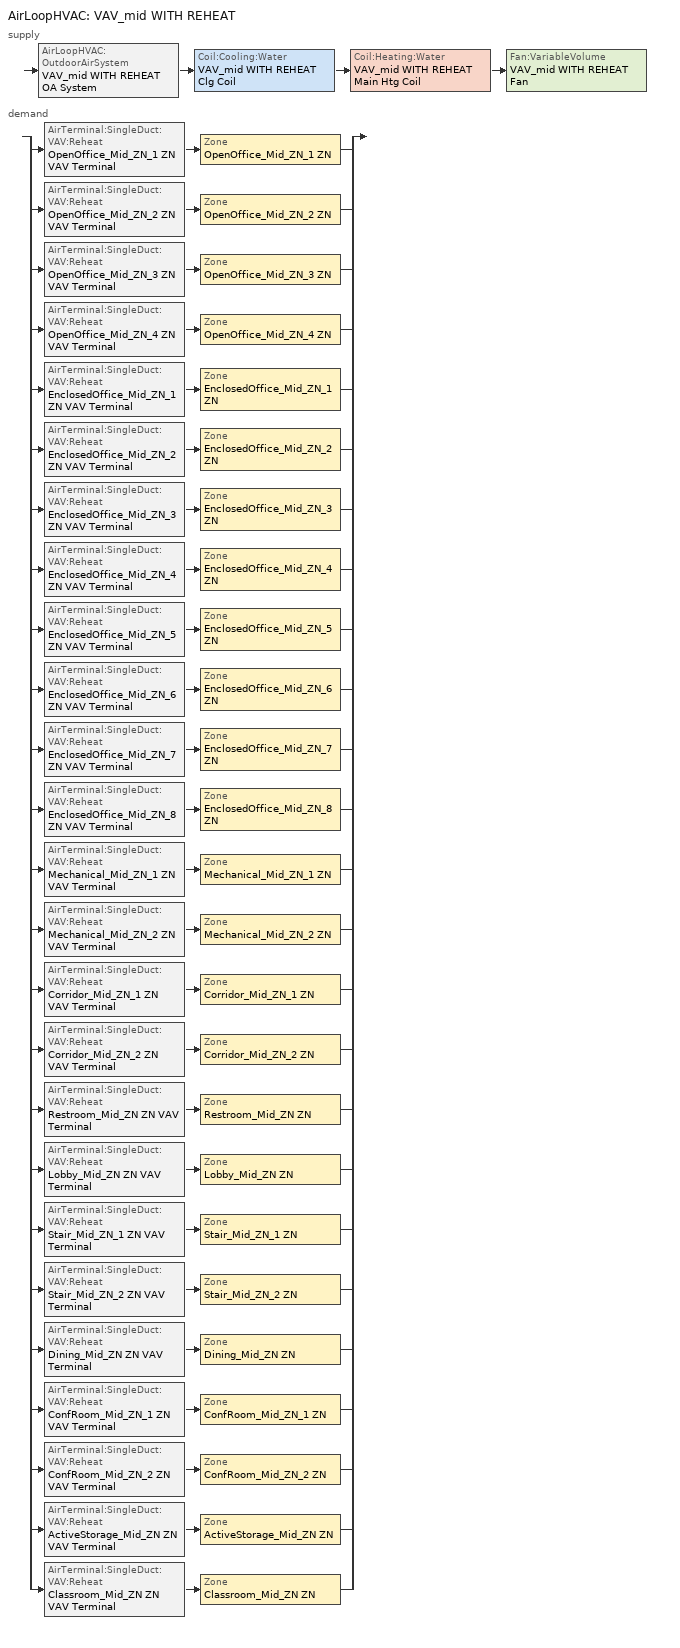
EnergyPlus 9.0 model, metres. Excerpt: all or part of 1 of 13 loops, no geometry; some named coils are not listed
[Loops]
AirLoopHVAC 'VAV_mid WITH REHEAT'
 supply: AirLoopHVAC:OutdoorAirSystem 'VAV_mid WITH REHEAT OA System' > Coil:Cooling:Water 'VAV_mid WITH REHEAT Clg Coil' > Coil:Heating:Water 'VAV_mid WITH REHEAT Main Htg Coil' > Fan:VariableVolume 'VAV_mid WITH REHEAT Fan'
 demand: split
  | AirTerminal:SingleDuct:VAV:Reheat 'OpenOffice_Mid_ZN_1 ZN VAV Terminal' > Zone 'OpenOffice_Mid_ZN_1 ZN'
  | AirTerminal:SingleDuct:VAV:Reheat 'OpenOffice_Mid_ZN_2 ZN VAV Terminal' > Zone 'OpenOffice_Mid_ZN_2 ZN'
  | AirTerminal:SingleDuct:VAV:Reheat 'OpenOffice_Mid_ZN_3 ZN VAV Terminal' > Zone 'OpenOffice_Mid_ZN_3 ZN'
  | AirTerminal:SingleDuct:VAV:Reheat 'OpenOffice_Mid_ZN_4 ZN VAV Terminal' > Zone 'OpenOffice_Mid_ZN_4 ZN'
  | AirTerminal:SingleDuct:VAV:Reheat 'EnclosedOffice_Mid_ZN_1 ZN VAV Terminal' > Zone 'EnclosedOffice_Mid_ZN_1 ZN'
  | AirTerminal:SingleDuct:VAV:Reheat 'EnclosedOffice_Mid_ZN_2 ZN VAV Terminal' > Zone 'EnclosedOffice_Mid_ZN_2 ZN'
  | AirTerminal:SingleDuct:VAV:Reheat 'EnclosedOffice_Mid_ZN_3 ZN VAV Terminal' > Zone 'EnclosedOffice_Mid_ZN_3 ZN'
  | AirTerminal:SingleDuct:VAV:Reheat 'EnclosedOffice_Mid_ZN_4 ZN VAV Terminal' > Zone 'EnclosedOffice_Mid_ZN_4 ZN'
  | AirTerminal:SingleDuct:VAV:Reheat 'EnclosedOffice_Mid_ZN_5 ZN VAV Terminal' > Zone 'EnclosedOffice_Mid_ZN_5 ZN'
  | AirTerminal:SingleDuct:VAV:Reheat 'EnclosedOffice_Mid_ZN_6 ZN VAV Terminal' > Zone 'EnclosedOffice_Mid_ZN_6 ZN'
  | AirTerminal:SingleDuct:VAV:Reheat 'EnclosedOffice_Mid_ZN_7 ZN VAV Terminal' > Zone 'EnclosedOffice_Mid_ZN_7 ZN'
  | AirTerminal:SingleDuct:VAV:Reheat 'EnclosedOffice_Mid_ZN_8 ZN VAV Terminal' > Zone 'EnclosedOffice_Mid_ZN_8 ZN'
  | AirTerminal:SingleDuct:VAV:Reheat 'Mechanical_Mid_ZN_1 ZN VAV Terminal' > Zone 'Mechanical_Mid_ZN_1 ZN'
  | AirTerminal:SingleDuct:VAV:Reheat 'Mechanical_Mid_ZN_2 ZN VAV Terminal' > Zone 'Mechanical_Mid_ZN_2 ZN'
  | AirTerminal:SingleDuct:VAV:Reheat 'Corridor_Mid_ZN_1 ZN VAV Terminal' > Zone 'Corridor_Mid_ZN_1 ZN'
  | AirTerminal:SingleDuct:VAV:Reheat 'Corridor_Mid_ZN_2 ZN VAV Terminal' > Zone 'Corridor_Mid_ZN_2 ZN'
  | AirTerminal:SingleDuct:VAV:Reheat 'Restroom_Mid_ZN ZN VAV Terminal' > Zone 'Restroom_Mid_ZN ZN'
  | AirTerminal:SingleDuct:VAV:Reheat 'Lobby_Mid_ZN ZN VAV Terminal' > Zone 'Lobby_Mid_ZN ZN'
  | AirTerminal:SingleDuct:VAV:Reheat 'Stair_Mid_ZN_1 ZN VAV Terminal' > Zone 'Stair_Mid_ZN_1 ZN'
  | AirTerminal:SingleDuct:VAV:Reheat 'Stair_Mid_ZN_2 ZN VAV Terminal' > Zone 'Stair_Mid_ZN_2 ZN'
  | AirTerminal:SingleDuct:VAV:Reheat 'Dining_Mid_ZN ZN VAV Terminal' > Zone 'Dining_Mid_ZN ZN'
  | AirTerminal:SingleDuct:VAV:Reheat 'ConfRoom_Mid_ZN_1 ZN VAV Terminal' > Zone 'ConfRoom_Mid_ZN_1 ZN'
  | AirTerminal:SingleDuct:VAV:Reheat 'ConfRoom_Mid_ZN_2 ZN VAV Terminal' > Zone 'ConfRoom_Mid_ZN_2 ZN'
  | AirTerminal:SingleDuct:VAV:Reheat 'ActiveStorage_Mid_ZN ZN VAV Terminal' > Zone 'ActiveStorage_Mid_ZN ZN'
  | AirTerminal:SingleDuct:VAV:Reheat 'Classroom_Mid_ZN ZN VAV Terminal' > Zone 'Classroom_Mid_ZN ZN'
[ZoneControl:Thermostat] Control Object Type 1=ThermostatSetpoint:DualSetpoint
Name | Zone or ZoneList | Control Type Schedule | Control Name 1
ActiveStorage_Mid_ZN ZN Thermostat | ActiveStorage_Mid_ZN ZN | ActiveStorage_Mid_ZN ZN Thermostat Schedule | Storage Thermostat 3
Classroom_Mid_ZN ZN Thermostat | Classroom_Mid_ZN ZN | Classroom_Mid_ZN ZN Thermostat Schedule | Classroom Thermostat 3
ConfRoom_Mid_ZN_1 ZN Thermostat | ConfRoom_Mid_ZN_1 ZN | ConfRoom_Mid_ZN_1 ZN Thermostat Schedule | Conference Thermostat 4
ConfRoom_Mid_ZN_2 ZN Thermostat | ConfRoom_Mid_ZN_2 ZN | ConfRoom_Mid_ZN_2 ZN Thermostat Schedule | Conference Thermostat 5
Corridor_Mid_ZN_1 ZN Thermostat | Corridor_Mid_ZN_1 ZN | Corridor_Mid_ZN_1 ZN Thermostat Schedule | Corridor Thermostat 6
Corridor_Mid_ZN_2 ZN Thermostat | Corridor_Mid_ZN_2 ZN | Corridor_Mid_ZN_2 ZN Thermostat Schedule | Corridor Thermostat 7
Dining_Mid_ZN ZN Thermostat | Dining_Mid_ZN ZN | Dining_Mid_ZN ZN Thermostat Schedule | Dining Thermostat 3
EnclosedOffice_Mid_ZN_1 ZN Thermostat | EnclosedOffice_Mid_ZN_1 ZN | EnclosedOffice_Mid_ZN_1 ZN Thermostat Schedule | ClosedOffice Thermostat 10
EnclosedOffice_Mid_ZN_2 ZN Thermostat | EnclosedOffice_Mid_ZN_2 ZN | EnclosedOffice_Mid_ZN_2 ZN Thermostat Schedule | ClosedOffice Thermostat 11
EnclosedOffice_Mid_ZN_3 ZN Thermostat | EnclosedOffice_Mid_ZN_3 ZN | EnclosedOffice_Mid_ZN_3 ZN Thermostat Schedule | ClosedOffice Thermostat 12
EnclosedOffice_Mid_ZN_4 ZN Thermostat | EnclosedOffice_Mid_ZN_4 ZN | EnclosedOffice_Mid_ZN_4 ZN Thermostat Schedule | ClosedOffice Thermostat 13
EnclosedOffice_Mid_ZN_5 ZN Thermostat | EnclosedOffice_Mid_ZN_5 ZN | EnclosedOffice_Mid_ZN_5 ZN Thermostat Schedule | ClosedOffice Thermostat 14
EnclosedOffice_Mid_ZN_6 ZN Thermostat | EnclosedOffice_Mid_ZN_6 ZN | EnclosedOffice_Mid_ZN_6 ZN Thermostat Schedule | ClosedOffice Thermostat 15
EnclosedOffice_Mid_ZN_7 ZN Thermostat | EnclosedOffice_Mid_ZN_7 ZN | EnclosedOffice_Mid_ZN_7 ZN Thermostat Schedule | ClosedOffice Thermostat 16
EnclosedOffice_Mid_ZN_8 ZN Thermostat | EnclosedOffice_Mid_ZN_8 ZN | EnclosedOffice_Mid_ZN_8 ZN Thermostat Schedule | ClosedOffice Thermostat 17
Lobby_Mid_ZN ZN Thermostat | Lobby_Mid_ZN ZN | Lobby_Mid_ZN ZN Thermostat Schedule | Lobby Thermostat 5
Mechanical_Mid_ZN_1 ZN Thermostat | Mechanical_Mid_ZN_1 ZN | Mechanical_Mid_ZN_1 ZN Thermostat Schedule | Elec/MechRoom Thermostat 5
Mechanical_Mid_ZN_2 ZN Thermostat | Mechanical_Mid_ZN_2 ZN | Mechanical_Mid_ZN_2 ZN Thermostat Schedule | Elec/MechRoom Thermostat 6
OpenOffice_Mid_ZN_1 ZN Thermostat | OpenOffice_Mid_ZN_1 ZN | OpenOffice_Mid_ZN_1 ZN Thermostat Schedule | OpenOffice Thermostat 6
OpenOffice_Mid_ZN_2 ZN Thermostat | OpenOffice_Mid_ZN_2 ZN | OpenOffice_Mid_ZN_2 ZN Thermostat Schedule | OpenOffice Thermostat 7
OpenOffice_Mid_ZN_3 ZN Thermostat | OpenOffice_Mid_ZN_3 ZN | OpenOffice_Mid_ZN_3 ZN Thermostat Schedule | OpenOffice Thermostat 8
OpenOffice_Mid_ZN_4 ZN Thermostat | OpenOffice_Mid_ZN_4 ZN | OpenOffice_Mid_ZN_4 ZN Thermostat Schedule | OpenOffice Thermostat 9
Restroom_Mid_ZN ZN Thermostat | Restroom_Mid_ZN ZN | Restroom_Mid_ZN ZN Thermostat Schedule | Restroom Thermostat 3
Stair_Mid_ZN_1 ZN Thermostat | Stair_Mid_ZN_1 ZN | Stair_Mid_ZN_1 ZN Thermostat Schedule | Stair Thermostat 5
Stair_Mid_ZN_2 ZN Thermostat | Stair_Mid_ZN_2 ZN | Stair_Mid_ZN_2 ZN Thermostat Schedule | Stair Thermostat 6
[ThermostatSetpoint:DualSetpoint] Heating Setpoint Temperature Schedule=OfficeLarge HTGSETP_SCH_YES_OPTIMUM; Cooling Setpoint Temperature Schedule=OfficeLarge CLGSETP_SCH_NO_SETBACK
Storage Thermostat 3; Classroom Thermostat 3; Conference Thermostat 4; Conference Thermostat 5; Corridor Thermostat 6; Corridor Thermostat 7; Dining Thermostat 3; ClosedOffice Thermostat 10; ClosedOffice Thermostat 11; ClosedOffice Thermostat 12; ClosedOffice Thermostat 13; ClosedOffice Thermostat 14; ClosedOffice Thermostat 15; ClosedOffice Thermostat 16; ClosedOffice Thermostat 17; Lobby Thermostat 5; Elec/MechRoom Thermostat 5; Elec/MechRoom Thermostat 6; OpenOffice Thermostat 6; OpenOffice Thermostat 7; OpenOffice Thermostat 8; OpenOffice Thermostat 9; Restroom Thermostat 3; Stair Thermostat 5; Stair Thermostat 6
[AirTerminal:SingleDuct:VAV:Reheat] Availability Schedule=Always On Discrete; Maximum Air Flow Rate {m3/s}=Autosize; Zone Minimum Air Flow Input Method=Constant; Fixed Minimum Air Flow Rate {m3/s}=0; Maximum Hot Water or Steam Flow Rate {m3/s}=Autosize; Minimum Hot Water or Steam Flow Rate {m3/s}=0; Convergence Tolerance=0.001; Damper Heating Action=ReverseWithLimits; Maximum Flow per Zone Floor Area During Reheat {m3/s-m2}=Autocalculate; Maximum Flow Fraction During Reheat=0.5; Maximum Reheat Air Temperature {C}=40
Name | Constant Minimum Air Flow Fraction | Reheat Coil
ActiveStorage_Mid_ZN ZN VAV Terminal | 0.2 | ActiveStorage_Mid_ZN ZN Reheat Coil
Classroom_Mid_ZN ZN VAV Terminal | 0.7 | Classroom_Mid_ZN ZN Reheat Coil
ConfRoom_Mid_ZN_1 ZN VAV Terminal | 0.7 | ConfRoom_Mid_ZN_1 ZN Reheat Coil
ConfRoom_Mid_ZN_2 ZN VAV Terminal | 0.7 | ConfRoom_Mid_ZN_2 ZN Reheat Coil
Corridor_Mid_ZN_1 ZN VAV Terminal | 0.2 | Corridor_Mid_ZN_1 ZN Reheat Coil
Corridor_Mid_ZN_2 ZN VAV Terminal | 0.2 | Corridor_Mid_ZN_2 ZN Reheat Coil
Dining_Mid_ZN ZN VAV Terminal | 0.2 | Dining_Mid_ZN ZN Reheat Coil
EnclosedOffice_Mid_ZN_1 ZN VAV Terminal | 0.2 | EnclosedOffice_Mid_ZN_1 ZN Reheat Coil
EnclosedOffice_Mid_ZN_2 ZN VAV Terminal | 0.2 | EnclosedOffice_Mid_ZN_2 ZN Reheat Coil
EnclosedOffice_Mid_ZN_3 ZN VAV Terminal | 0.2 | EnclosedOffice_Mid_ZN_3 ZN Reheat Coil
EnclosedOffice_Mid_ZN_4 ZN VAV Terminal | 0.2 | EnclosedOffice_Mid_ZN_4 ZN Reheat Coil
EnclosedOffice_Mid_ZN_5 ZN VAV Terminal | 0.2 | EnclosedOffice_Mid_ZN_5 ZN Reheat Coil
EnclosedOffice_Mid_ZN_6 ZN VAV Terminal | 0.2 | EnclosedOffice_Mid_ZN_6 ZN Reheat Coil
EnclosedOffice_Mid_ZN_7 ZN VAV Terminal | 0.2 | EnclosedOffice_Mid_ZN_7 ZN Reheat Coil
EnclosedOffice_Mid_ZN_8 ZN VAV Terminal | 0.2 | EnclosedOffice_Mid_ZN_8 ZN Reheat Coil
Lobby_Mid_ZN ZN VAV Terminal | 0.2 | Lobby_Mid_ZN ZN Reheat Coil
Mechanical_Mid_ZN_1 ZN VAV Terminal | 0.2 | Mechanical_Mid_ZN_1 ZN Reheat Coil
Mechanical_Mid_ZN_2 ZN VAV Terminal | 0.2 | Mechanical_Mid_ZN_2 ZN Reheat Coil
OpenOffice_Mid_ZN_1 ZN VAV Terminal | 0.2 | OpenOffice_Mid_ZN_1 ZN Reheat Coil
OpenOffice_Mid_ZN_2 ZN VAV Terminal | 0.2 | OpenOffice_Mid_ZN_2 ZN Reheat Coil
OpenOffice_Mid_ZN_3 ZN VAV Terminal | 0.2 | OpenOffice_Mid_ZN_3 ZN Reheat Coil
OpenOffice_Mid_ZN_4 ZN VAV Terminal | 0.2 | OpenOffice_Mid_ZN_4 ZN Reheat Coil
Restroom_Mid_ZN ZN VAV Terminal | 0.2 | Restroom_Mid_ZN ZN Reheat Coil
Stair_Mid_ZN_1 ZN VAV Terminal | 0.2 | Stair_Mid_ZN_1 ZN Reheat Coil
Stair_Mid_ZN_2 ZN VAV Terminal | 0.2 | Stair_Mid_ZN_2 ZN Reheat Coil
[Coil:Heating:Water]
VAV_mid WITH REHEAT Main Htg Coil: Availability Schedule=Always On Discrete; U-Factor Times Area Value {W/K}=Autosize; Maximum Water Flow Rate {m3/s}=Autosize; Performance Input Method=UFactorTimesAreaAndDesignWaterFlowRate; Rated Capacity {W}=Autosize; Rated Inlet Water Temperature {C}=82.2222; Rated Inlet Air Temperature {C}=7.22222; Rated Outlet Water Temperature {C}=71.1111; Rated Outlet Air Temperature {C}=12.7778; Rated Ratio for Air and Water Convection=0.5
[Zone equipment]
ActiveStorage_Mid_ZN ZN: ActiveStorage_Mid_ZN ZN VAV Terminal
Classroom_Mid_ZN ZN: Classroom_Mid_ZN ZN VAV Terminal
ConfRoom_Mid_ZN_1 ZN: ConfRoom_Mid_ZN_1 ZN VAV Terminal
ConfRoom_Mid_ZN_2 ZN: ConfRoom_Mid_ZN_2 ZN VAV Terminal
Corridor_Mid_ZN_1 ZN: Corridor_Mid_ZN_1 ZN VAV Terminal
Corridor_Mid_ZN_2 ZN: Corridor_Mid_ZN_2 ZN VAV Terminal
Dining_Mid_ZN ZN: Dining_Mid_ZN ZN VAV Terminal
EnclosedOffice_Mid_ZN_1 ZN: EnclosedOffice_Mid_ZN_1 ZN VAV Terminal
EnclosedOffice_Mid_ZN_2 ZN: EnclosedOffice_Mid_ZN_2 ZN VAV Terminal
EnclosedOffice_Mid_ZN_3 ZN: EnclosedOffice_Mid_ZN_3 ZN VAV Terminal
EnclosedOffice_Mid_ZN_4 ZN: EnclosedOffice_Mid_ZN_4 ZN VAV Terminal
EnclosedOffice_Mid_ZN_5 ZN: EnclosedOffice_Mid_ZN_5 ZN VAV Terminal
EnclosedOffice_Mid_ZN_6 ZN: EnclosedOffice_Mid_ZN_6 ZN VAV Terminal
EnclosedOffice_Mid_ZN_7 ZN: EnclosedOffice_Mid_ZN_7 ZN VAV Terminal
EnclosedOffice_Mid_ZN_8 ZN: EnclosedOffice_Mid_ZN_8 ZN VAV Terminal
Lobby_Mid_ZN ZN: Lobby_Mid_ZN ZN VAV Terminal
Mechanical_Mid_ZN_1 ZN: Mechanical_Mid_ZN_1 ZN VAV Terminal
Mechanical_Mid_ZN_2 ZN: Mechanical_Mid_ZN_2 ZN VAV Terminal
OpenOffice_Mid_ZN_1 ZN: OpenOffice_Mid_ZN_1 ZN VAV Terminal
OpenOffice_Mid_ZN_2 ZN: OpenOffice_Mid_ZN_2 ZN VAV Terminal
OpenOffice_Mid_ZN_3 ZN: OpenOffice_Mid_ZN_3 ZN VAV Terminal
OpenOffice_Mid_ZN_4 ZN: OpenOffice_Mid_ZN_4 ZN VAV Terminal
Restroom_Mid_ZN ZN: Restroom_Mid_ZN ZN VAV Terminal
Stair_Mid_ZN_1 ZN: Stair_Mid_ZN_1 ZN VAV Terminal
Stair_Mid_ZN_2 ZN: Stair_Mid_ZN_2 ZN VAV Terminal
[Sizing:Zone] Zone Cooling Design Supply Air Temperature Input Method=SupplyAirTemperature; Zone Cooling Design Supply Air Temperature {C}=12.7778; Zone Cooling Design Supply Air Temperature Difference {deltaC}=11.11; Zone Heating Design Supply Air Temperature Input Method=SupplyAirTemperature; Zone Heating Design Supply Air Temperature {C}=40; Zone Heating Design Supply Air Temperature Difference {deltaC}=11.11; Zone Cooling Design Supply Air Humidity Ratio {kgWater/kgDryAir}=0.0085; Zone Heating Design Supply Air Humidity Ratio {kgWater/kgDryAir}=0.008; Cooling Design Air Flow Method=DesignDayWithLimit; Cooling Design Air Flow Rate {m3/s}=0; Cooling Minimum Air Flow per Zone Floor Area {m3/s-m2}=0.000762; Cooling Minimum Air Flow {m3/s}=0; Cooling Minimum Air Flow Fraction=0; Heating Design Air Flow Method=DesignDay; Heating Design Air Flow Rate {m3/s}=0; Heating Maximum Air Flow per Zone Floor Area {m3/s-m2}=0.002032; Heating Maximum Air Flow {m3/s}=0.141576; Heating Maximum Air Flow Fraction=0.3; Account for Dedicated Outdoor Air System=No
Name | Design Specification Outdoor Air Object | Design Specification Zone Air Distribution Object
ActiveStorage_Mid_ZN ZN | Storage Ventilation | ActiveStorage_Mid_ZN ZN Design Spec Zone Air Dist
Classroom_Mid_ZN ZN | Classroom Ventilation | Classroom_Mid_ZN ZN Design Spec Zone Air Dist
ConfRoom_Mid_ZN_1 ZN | Conference Ventilation | ConfRoom_Mid_ZN_1 ZN Design Spec Zone Air Dist
ConfRoom_Mid_ZN_2 ZN | Conference Ventilation | ConfRoom_Mid_ZN_2 ZN Design Spec Zone Air Dist
Corridor_Mid_ZN_1 ZN | Corridor Ventilation | Corridor_Mid_ZN_1 ZN Design Spec Zone Air Dist
Corridor_Mid_ZN_2 ZN | Corridor Ventilation | Corridor_Mid_ZN_2 ZN Design Spec Zone Air Dist
Dining_Mid_ZN ZN | Dining Ventilation | Dining_Mid_ZN ZN Design Spec Zone Air Dist
EnclosedOffice_Mid_ZN_1 ZN | ClosedOffice Ventilation | EnclosedOffice_Mid_ZN_1 ZN Design Spec Zone Air Dist
EnclosedOffice_Mid_ZN_2 ZN | ClosedOffice Ventilation | EnclosedOffice_Mid_ZN_2 ZN Design Spec Zone Air Dist
EnclosedOffice_Mid_ZN_3 ZN | ClosedOffice Ventilation | EnclosedOffice_Mid_ZN_3 ZN Design Spec Zone Air Dist
EnclosedOffice_Mid_ZN_4 ZN | ClosedOffice Ventilation | EnclosedOffice_Mid_ZN_4 ZN Design Spec Zone Air Dist
EnclosedOffice_Mid_ZN_5 ZN | ClosedOffice Ventilation | EnclosedOffice_Mid_ZN_5 ZN Design Spec Zone Air Dist
EnclosedOffice_Mid_ZN_6 ZN | ClosedOffice Ventilation | EnclosedOffice_Mid_ZN_6 ZN Design Spec Zone Air Dist
EnclosedOffice_Mid_ZN_7 ZN | ClosedOffice Ventilation | EnclosedOffice_Mid_ZN_7 ZN Design Spec Zone Air Dist
EnclosedOffice_Mid_ZN_8 ZN | ClosedOffice Ventilation | EnclosedOffice_Mid_ZN_8 ZN Design Spec Zone Air Dist
Lobby_Mid_ZN ZN | Lobby Ventilation | Lobby_Mid_ZN ZN Design Spec Zone Air Dist
Mechanical_Mid_ZN_1 ZN | Elec/MechRoom Ventilation | Mechanical_Mid_ZN_1 ZN Design Spec Zone Air Dist
Mechanical_Mid_ZN_2 ZN | Elec/MechRoom Ventilation | Mechanical_Mid_ZN_2 ZN Design Spec Zone Air Dist
OpenOffice_Mid_ZN_1 ZN | OpenOffice Ventilation | OpenOffice_Mid_ZN_1 ZN Design Spec Zone Air Dist
OpenOffice_Mid_ZN_2 ZN | OpenOffice Ventilation | OpenOffice_Mid_ZN_2 ZN Design Spec Zone Air Dist
OpenOffice_Mid_ZN_3 ZN | OpenOffice Ventilation | OpenOffice_Mid_ZN_3 ZN Design Spec Zone Air Dist
OpenOffice_Mid_ZN_4 ZN | OpenOffice Ventilation | OpenOffice_Mid_ZN_4 ZN Design Spec Zone Air Dist
Restroom_Mid_ZN ZN | Restroom Ventilation | Restroom_Mid_ZN ZN Design Spec Zone Air Dist
Stair_Mid_ZN_1 ZN | Stair Ventilation | Stair_Mid_ZN_1 ZN Design Spec Zone Air Dist
Stair_Mid_ZN_2 ZN | Stair Ventilation | Stair_Mid_ZN_2 ZN Design Spec Zone Air Dist
[DesignSpecification:ZoneAirDistribution] Zone Air Distribution Effectiveness in Cooling Mode=1; Zone Air Distribution Effectiveness in Heating Mode=1
ActiveStorage_Mid_ZN ZN Design Spec Zone Air Dist; Classroom_Mid_ZN ZN Design Spec Zone Air Dist; ConfRoom_Mid_ZN_1 ZN Design Spec Zone Air Dist; ConfRoom_Mid_ZN_2 ZN Design Spec Zone Air Dist; Corridor_Mid_ZN_1 ZN Design Spec Zone Air Dist; Corridor_Mid_ZN_2 ZN Design Spec Zone Air Dist; Dining_Mid_ZN ZN Design Spec Zone Air Dist; EnclosedOffice_Mid_ZN_1 ZN Design Spec Zone Air Dist; EnclosedOffice_Mid_ZN_2 ZN Design Spec Zone Air Dist; EnclosedOffice_Mid_ZN_3 ZN Design Spec Zone Air Dist; EnclosedOffice_Mid_ZN_4 ZN Design Spec Zone Air Dist; EnclosedOffice_Mid_ZN_5 ZN Design Spec Zone Air Dist; EnclosedOffice_Mid_ZN_6 ZN Design Spec Zone Air Dist; EnclosedOffice_Mid_ZN_7 ZN Design Spec Zone Air Dist; EnclosedOffice_Mid_ZN_8 ZN Design Spec Zone Air Dist; Lobby_Mid_ZN ZN Design Spec Zone Air Dist; Mechanical_Mid_ZN_1 ZN Design Spec Zone Air Dist; Mechanical_Mid_ZN_2 ZN Design Spec Zone Air Dist; OpenOffice_Mid_ZN_1 ZN Design Spec Zone Air Dist; OpenOffice_Mid_ZN_2 ZN Design Spec Zone Air Dist; OpenOffice_Mid_ZN_3 ZN Design Spec Zone Air Dist; OpenOffice_Mid_ZN_4 ZN Design Spec Zone Air Dist; Restroom_Mid_ZN ZN Design Spec Zone Air Dist; Stair_Mid_ZN_1 ZN Design Spec Zone Air Dist; Stair_Mid_ZN_2 ZN Design Spec Zone Air Dist
[Controller:MechanicalVentilation]
VAV_mid WITH REHEAT Vent Controller: Availability Schedule=OfficeLarge MinOA_MotorizedDamper_Sched; Demand Controlled Ventilation=No; System Outdoor Air Method=VentilationRateProcedure; Zone Name 1=ActiveStorage_Mid_ZN ZN; Design Specification Outdoor Air Object Name 1=Storage Ventilation; Design Specification Zone Air Distribution Object Name 1=ActiveStorage_Mid_ZN ZN Design Spec Zone Air Dist; Zone Name 2=Classroom_Mid_ZN ZN; Design Specification Outdoor Air Object Name 2=Classroom Ventilation; Design Specification Zone Air Distribution Object Name 2=Classroom_Mid_ZN ZN Design Spec Zone Air Dist; Zone Name 3=ConfRoom_Mid_ZN_1 ZN; Design Specification Outdoor Air Object Name 3=Conference Ventilation; Design Specification Zone Air Distribution Object Name 3=ConfRoom_Mid_ZN_1 ZN Design Spec Zone Air Dist; Zone Name 4=ConfRoom_Mid_ZN_2 ZN; Design Specification Outdoor Air Object Name 4=Conference Ventilation; Design Specification Zone Air Distribution Object Name 4=ConfRoom_Mid_ZN_2 ZN Design Spec Zone Air Dist; Zone Name 5=Corridor_Mid_ZN_1 ZN; Design Specification Outdoor Air Object Name 5=Corridor Ventilation; Design Specification Zone Air Distribution Object Name 5=Corridor_Mid_ZN_1 ZN Design Spec Zone Air Dist; Zone Name 6=Corridor_Mid_ZN_2 ZN; Design Specification Outdoor Air Object Name 6=Corridor Ventilation; Design Specification Zone Air Distribution Object Name 6=Corridor_Mid_ZN_2 ZN Design Spec Zone Air Dist; Zone Name 7=Dining_Mid_ZN ZN; Design Specification Outdoor Air Object Name 7=Dining Ventilation; Design Specification Zone Air Distribution Object Name 7=Dining_Mid_ZN ZN Design Spec Zone Air Dist; Zone Name 8=EnclosedOffice_Mid_ZN_1 ZN; Design Specification Outdoor Air Object Name 8=ClosedOffice Ventilation; Design Specification Zone Air Distribution Object Name 8=EnclosedOffice_Mid_ZN_1 ZN Design Spec Zone Air Dist; Zone Name 9=EnclosedOffice_Mid_ZN_2 ZN; Design Specification Outdoor Air Object Name 9=ClosedOffice Ventilation; Design Specification Zone Air Distribution Object Name 9=EnclosedOffice_Mid_ZN_2 ZN Design Spec Zone Air Dist; Zone Name 10=EnclosedOffice_Mid_ZN_3 ZN; Design Specification Outdoor Air Object Name 10=ClosedOffice Ventilation; Design Specification Zone Air Distribution Object Name 10=EnclosedOffice_Mid_ZN_3 ZN Design Spec Zone Air Dist; Zone Name 11=EnclosedOffice_Mid_ZN_4 ZN; Design Specification Outdoor Air Object Name 11=ClosedOffice Ventilation; Design Specification Zone Air Distribution Object Name 11=EnclosedOffice_Mid_ZN_4 ZN Design Spec Zone Air Dist; Zone Name 12=EnclosedOffice_Mid_ZN_5 ZN; Design Specification Outdoor Air Object Name 12=ClosedOffice Ventilation; Design Specification Zone Air Distribution Object Name 12=EnclosedOffice_Mid_ZN_5 ZN Design Spec Zone Air Dist; Zone Name 13=EnclosedOffice_Mid_ZN_6 ZN; Design Specification Outdoor Air Object Name 13=ClosedOffice Ventilation; Design Specification Zone Air Distribution Object Name 13=EnclosedOffice_Mid_ZN_6 ZN Design Spec Zone Air Dist; Zone Name 14=EnclosedOffice_Mid_ZN_7 ZN; Design Specification Outdoor Air Object Name 14=ClosedOffice Ventilation; Design Specification Zone Air Distribution Object Name 14=EnclosedOffice_Mid_ZN_7 ZN Design Spec Zone Air Dist; Zone Name 15=EnclosedOffice_Mid_ZN_8 ZN; Design Specification Outdoor Air Object Name 15=ClosedOffice Ventilation; Design Specification Zone Air Distribution Object Name 15=EnclosedOffice_Mid_ZN_8 ZN Design Spec Zone Air Dist; Zone Name 16=Lobby_Mid_ZN ZN; Design Specification Outdoor Air Object Name 16=Lobby Ventilation; Design Specification Zone Air Distribution Object Name 16=Lobby_Mid_ZN ZN Design Spec Zone Air Dist; Zone Name 17=Mechanical_Mid_ZN_1 ZN; Design Specification Outdoor Air Object Name 17=Elec/MechRoom Ventilation; Design Specification Zone Air Distribution Object Name 17=Mechanical_Mid_ZN_1 ZN Design Spec Zone Air Dist; Zone Name 18=Mechanical_Mid_ZN_2 ZN; Design Specification Outdoor Air Object Name 18=Elec/MechRoom Ventilation; Design Specification Zone Air Distribution Object Name 18=Mechanical_Mid_ZN_2 ZN Design Spec Zone Air Dist; Zone Name 19=OpenOffice_Mid_ZN_1 ZN; Design Specification Outdoor Air Object Name 19=OpenOffice Ventilation; Design Specification Zone Air Distribution Object Name 19=OpenOffice_Mid_ZN_1 ZN Design Spec Zone Air Dist; Zone Name 20=OpenOffice_Mid_ZN_2 ZN; Design Specification Outdoor Air Object Name 20=OpenOffice Ventilation; Design Specification Zone Air Distribution Object Name 20=OpenOffice_Mid_ZN_2 ZN Design Spec Zone Air Dist; Zone Name 21=OpenOffice_Mid_ZN_3 ZN; Design Specification Outdoor Air Object Name 21=OpenOffice Ventilation; Design Specification Zone Air Distribution Object Name 21=OpenOffice_Mid_ZN_3 ZN Design Spec Zone Air Dist; Zone Name 22=OpenOffice_Mid_ZN_4 ZN; Design Specification Outdoor Air Object Name 22=OpenOffice Ventilation; Design Specification Zone Air Distribution Object Name 22=OpenOffice_Mid_ZN_4 ZN Design Spec Zone Air Dist; Zone Name 23=Restroom_Mid_ZN ZN; Design Specification Outdoor Air Object Name 23=Restroom Ventilation; Design Specification Zone Air Distribution Object Name 23=Restroom_Mid_ZN ZN Design Spec Zone Air Dist; Zone Name 24=Stair_Mid_ZN_1 ZN; Design Specification Outdoor Air Object Name 24=Stair Ventilation; Design Specification Zone Air Distribution Object Name 24=Stair_Mid_ZN_1 ZN Design Spec Zone Air Dist; Zone Name 25=Stair_Mid_ZN_2 ZN; Design Specification Outdoor Air Object Name 25=Stair Ventilation; Design Specification Zone Air Distribution Object Name 25=Stair_Mid_ZN_2 ZN Design Spec Zone Air Dist
[DesignSpecification:OutdoorAir] Outdoor Air Method=Sum; Outdoor Air Flow per Zone {m3/s}=0; Outdoor Air Flow Air Changes per Hour {1/hr}=0
Name | Outdoor Air Flow per Person {m3/s-person} | Outdoor Air Flow per Zone Floor Area {m3/s-m2}
Storage Ventilation; Elec/MechRoom Ventilation | 0 | 0.0006096
Lobby Ventilation; Conference Ventilation; Dining Ventilation; ClosedOffice Ventilation; OpenOffice Ventilation | 0.00235974 | 0.0003048
Classroom Ventilation | 0.00471947 | 0.0006096
Corridor Ventilation; Restroom Ventilation; Stair Ventilation | 0 | 0.0003048
[AirLoopHVAC]
VAV_mid WITH REHEAT: Design Supply Air Flow Rate {m3/s}=AutoSize
[Sizing:System]
VAV_mid WITH REHEAT: Type of Load to Size On=Sensible; Design Outdoor Air Flow Rate {m3/s}=Autosize; Central Heating Maximum System Air Flow Ratio=0.3; Preheat Design Temperature {C}=7.22222; Preheat Design Humidity Ratio {kgWater/kgDryAir}=0.008; Precool Design Temperature {C}=12.7778; Precool Design Humidity Ratio {kgWater/kgDryAir}=0.008; Central Cooling Design Supply Air Temperature {C}=12.7778; Central Heating Design Supply Air Temperature {C}=12.7778; Type of Zone Sum to Use=Coincident; 100% Outdoor Air in Cooling=No; 100% Outdoor Air in Heating=No; Central Cooling Design Supply Air Humidity Ratio {kgWater/kgDryAir}=0.0085; Central Heating Design Supply Air Humidity Ratio {kgWater/kgDryAir}=0.008; Cooling Supply Air Flow Rate Method=DesignDay; Cooling Supply Air Flow Rate {m3/s}=0; Cooling Supply Air Flow Rate Per Floor Area {m3/s-m2}=0.00996765; Cooling Fraction of Autosized Cooling Supply Air Flow Rate=1; Cooling Supply Air Flow Rate Per Unit Cooling Capacity {m3/s-W}=3.94755e-05; Heating Supply Air Flow Rate Method=DesignDay; Heating Supply Air Flow Rate {m3/s}=0; Heating Supply Air Flow Rate Per Floor Area {m3/s-m2}=0.00996765; Heating Fraction of Autosized Heating Supply Air Flow Rate=1; Heating Fraction of Autosized Cooling Supply Air Flow Rate=1; Heating Supply Air Flow Rate Per Unit Heating Capacity {m3/s-W}=3.15882e-05; System Outdoor Air Method=ZoneSum; Zone Maximum Outdoor Air Fraction=1; Cooling Design Capacity Method=CoolingDesignCapacity; Cooling Design Capacity {W}=Autosize; Cooling Design Capacity Per Floor Area {W/m2}=234.7; Fraction of Autosized Cooling Design Capacity=1; Heating Design Capacity Method=HeatingDesignCapacity; Heating Design Capacity {W}=Autosize; Heating Design Capacity Per Floor Area {W/m2}=157; Fraction of Autosized Heating Design Capacity=1; Central Cooling Capacity Control Method=OnOff
[Controller:WaterCoil] Control Variable=Temperature; Actuator Variable=Flow; Maximum Actuated Flow {m3/s}=Autosize; Minimum Actuated Flow {m3/s}=0
Name | Action | Controller Convergence Tolerance {deltaC}
VAV_mid WITH REHEAT Clg Coil Controller | Reverse | Autosize
VAV_mid WITH REHEAT Main Htg Coil Controller | Normal | 0.1
[Controller:OutdoorAir]
VAV_mid WITH REHEAT OA Controller: Minimum Outdoor Air Flow Rate {m3/s}=Autosize; Maximum Outdoor Air Flow Rate {m3/s}=Autosize; Economizer Control Type=NoEconomizer; Economizer Control Action Type=ModulateFlow; Economizer Maximum Limit Dry-Bulb Temperature {C}=28; Economizer Maximum Limit Enthalpy {J/kg}=64000; Lockout Type=NoLockout; Minimum Limit Type=FixedMinimum; Minimum Outdoor Air Schedule=OfficeLarge MinOA_MotorizedDamper_Sched; Mechanical Ventilation Controller=VAV_mid WITH REHEAT Vent Controller; High Humidity Control=No; Control High Indoor Humidity Based on Outdoor Humidity Ratio=Yes; Heat Recovery Bypass Control Type=BypassWhenWithinEconomizerLimits
[SetpointManager:MixedAir] Control Variable=Temperature
Node 301 OS Default SPM; Node 298 OS Default SPM; Node 295 OS Default SPM
[Coil:Cooling:Water]
VAV_mid WITH REHEAT Clg Coil: Availability Schedule=Always On Discrete; Design Water Flow Rate {m3/s}=Autosize; Design Air Flow Rate {m3/s}=Autosize; Design Inlet Water Temperature {C}=Autosize; Design Inlet Air Temperature {C}=Autosize; Design Outlet Air Temperature {C}=Autosize; Design Inlet Air Humidity Ratio {kgWater/kgDryAir}=Autosize; Design Outlet Air Humidity Ratio {kgWater/kgDryAir}=Autosize; Type of Analysis=SimpleAnalysis; Heat Exchanger Configuration=CrossFlow
[SetpointManager:Scheduled]
VAV_mid WITH REHEAT Supply Air Setpoint Manager: Control Variable=Temperature; Schedule=Supply Air Temp - 55.0F 1
[Fan:VariableVolume]
VAV_mid WITH REHEAT Fan: Availability Schedule=OfficeLarge HVACOperationSchd; Fan Total Efficiency=0.62; Pressure Rise {Pa}=996.356; Maximum Flow Rate {m3/s}=AutoSize; Fan Power Minimum Flow Rate Input Method=Fraction; Fan Power Minimum Flow Fraction=0.25; Fan Power Minimum Air Flow Rate {m3/s}=0; Motor Efficiency=0.9; Motor In Airstream Fraction=1; Fan Power Coefficient 1=0.0407599; Fan Power Coefficient 2=0.088045; Fan Power Coefficient 3=-0.0729261; Fan Power Coefficient 4=0.94374; Fan Power Coefficient 5=0
[Schedule:Compact]
ActiveStorage_Mid_ZN ZN Thermostat Schedule; Classroom_Mid_ZN ZN Thermostat Schedule; ConfRoom_Mid_ZN_1 ZN Thermostat Schedule; ConfRoom_Mid_ZN_2 ZN Thermostat Schedule; Corridor_Mid_ZN_1 ZN Thermostat Schedule; Corridor_Mid_ZN_2 ZN Thermostat Schedule; Dining_Mid_ZN ZN Thermostat Schedule; EnclosedOffice_Mid_ZN_1 ZN Thermostat Schedule; EnclosedOffice_Mid_ZN_2 ZN Thermostat Schedule; EnclosedOffice_Mid_ZN_3 ZN Thermostat Schedule; EnclosedOffice_Mid_ZN_4 ZN Thermostat Schedule; EnclosedOffice_Mid_ZN_5 ZN Thermostat Schedule; EnclosedOffice_Mid_ZN_6 ZN Thermostat Schedule; EnclosedOffice_Mid_ZN_7 ZN Thermostat Schedule; EnclosedOffice_Mid_ZN_8 ZN Thermostat Schedule; Lobby_Mid_ZN ZN Thermostat Schedule; Mechanical_Mid_ZN_1 ZN Thermostat Schedule; Mechanical_Mid_ZN_2 ZN Thermostat Schedule; OpenOffice_Mid_ZN_1 ZN Thermostat Schedule; OpenOffice_Mid_ZN_2 ZN Thermostat Schedule; OpenOffice_Mid_ZN_3 ZN Thermostat Schedule; OpenOffice_Mid_ZN_4 ZN Thermostat Schedule; Restroom_Mid_ZN ZN Thermostat Schedule; Stair_Mid_ZN_1 ZN Thermostat Schedule; Stair_Mid_ZN_2 ZN Thermostat Schedule: Through: 12/31, For: AllDays, Until: 24:00, 4
[Schedule:Day:Interval]
OfficeLarge HTGSETP_SCH_YES_OPTIMUM Default; OfficeLarge HTGSETP_SCH_YES_OPTIMUM Summer Design Day: No, 24:00, 15.6
OfficeLarge HTGSETP_SCH_YES_OPTIMUM Wkdy Day: No, 04:00, 15.6, 05:00, 17.8, 06:00, 20, 22:00, 21, 24:00, 15.6
OfficeLarge HTGSETP_SCH_YES_OPTIMUM Sat Day: No, 04:00, 15.6, 05:00, 17.8, 06:00, 20, 17:00, 21, 24:00, 15.6
OfficeLarge HTGSETP_SCH_YES_OPTIMUM Winter Design Day: No, 05:00, 15.6, 06:00, 17.6, 07:00, 19.6, 22:00, 21, 24:00, 15.6
OfficeLarge CLGSETP_SCH_NO_SETBACK Default; OfficeLarge CLGSETP_SCH_NO_SETBACK Default|WntrDsn|Sat|Wkdy Day; OfficeLarge CLGSETP_SCH_NO_SETBACK Winter Design Day: No, 24:00, 24
OfficeLarge CLGSETP_SCH_NO_SETBACK Summer Design Day: No, 05:00, 26.7, 06:00, 25.7, 07:00, 25, 22:00, 24, 24:00, 26.7
OfficeLarge MinOA_MotorizedDamper_Sched Default; OfficeLarge HVACOperationSchd Default: No, 24:00, 0
OfficeLarge MinOA_MotorizedDamper_Sched SmrDsn|Wkdy Day; OfficeLarge MinOA_MotorizedDamper_Sched Summer Design Day: No, 07:00, 0, 22:00, 1, 24:00, 0
OfficeLarge MinOA_MotorizedDamper_Sched WntrDsn|Sat Day; OfficeLarge MinOA_MotorizedDamper_Sched Winter Design Day: No, 07:00, 0, 18:00, 1, 24:00, 0
OfficeLarge HVACOperationSchd SmrDsn|Wkdy Day; OfficeLarge HVACOperationSchd Summer Design Day: No, 06:00, 0, 22:00, 1, 24:00, 0
OfficeLarge HVACOperationSchd Winter Design Day; OfficeLarge HVACOperationSchd WntrDsn|Sat Day: No, 06:00, 0, 18:00, 1, 24:00, 0
Supply Air Temp - 55.0F Default 1: No, 24:00, 12.7778
[Schedule:Week:Daily]
OfficeLarge HTGSETP_SCH_YES_OPTIMUM Week Rule - Jan1-Dec31: OfficeLarge HTGSETP_SCH_YES_OPTIMUM Default, OfficeLarge HTGSETP_SCH_YES_OPTIMUM Wkdy Day, OfficeLarge HTGSETP_SCH_YES_OPTIMUM Wkdy Day, OfficeLarge HTGSETP_SCH_YES_OPTIMUM Wkdy Day, OfficeLarge HTGSETP_SCH_YES_OPTIMUM Wkdy Day, OfficeLarge HTGSETP_SCH_YES_OPTIMUM Wkdy Day, OfficeLarge HTGSETP_SCH_YES_OPTIMUM Sat Day, OfficeLarge HTGSETP_SCH_YES_OPTIMUM Default, OfficeLarge HTGSETP_SCH_YES_OPTIMUM Summer Design Day, OfficeLarge HTGSETP_SCH_YES_OPTIMUM Winter Design Day, OfficeLarge HTGSETP_SCH_YES_OPTIMUM Default, OfficeLarge HTGSETP_SCH_YES_OPTIMUM Default
OfficeLarge CLGSETP_SCH_NO_SETBACK Week Rule - Jan1-Dec31: OfficeLarge CLGSETP_SCH_NO_SETBACK Default, OfficeLarge CLGSETP_SCH_NO_SETBACK Default|WntrDsn|Sat|Wkdy Day, OfficeLarge CLGSETP_SCH_NO_SETBACK Default|WntrDsn|Sat|Wkdy Day, OfficeLarge CLGSETP_SCH_NO_SETBACK Default|WntrDsn|Sat|Wkdy Day, OfficeLarge CLGSETP_SCH_NO_SETBACK Default|WntrDsn|Sat|Wkdy Day, OfficeLarge CLGSETP_SCH_NO_SETBACK Default|WntrDsn|Sat|Wkdy Day, OfficeLarge CLGSETP_SCH_NO_SETBACK Default|WntrDsn|Sat|Wkdy Day, OfficeLarge CLGSETP_SCH_NO_SETBACK Default, OfficeLarge CLGSETP_SCH_NO_SETBACK Summer Design Day, OfficeLarge CLGSETP_SCH_NO_SETBACK Winter Design Day, OfficeLarge CLGSETP_SCH_NO_SETBACK Default, OfficeLarge CLGSETP_SCH_NO_SETBACK Default
OfficeLarge MinOA_MotorizedDamper_Sched Week Rule - Jan1-Dec31: OfficeLarge MinOA_MotorizedDamper_Sched Default, OfficeLarge MinOA_MotorizedDamper_Sched SmrDsn|Wkdy Day, OfficeLarge MinOA_MotorizedDamper_Sched SmrDsn|Wkdy Day, OfficeLarge MinOA_MotorizedDamper_Sched SmrDsn|Wkdy Day, OfficeLarge MinOA_MotorizedDamper_Sched SmrDsn|Wkdy Day, OfficeLarge MinOA_MotorizedDamper_Sched SmrDsn|Wkdy Day, OfficeLarge MinOA_MotorizedDamper_Sched WntrDsn|Sat Day, OfficeLarge MinOA_MotorizedDamper_Sched Default, OfficeLarge MinOA_MotorizedDamper_Sched Summer Design Day, OfficeLarge MinOA_MotorizedDamper_Sched Winter Design Day, OfficeLarge MinOA_MotorizedDamper_Sched Default, OfficeLarge MinOA_MotorizedDamper_Sched Default
OfficeLarge HVACOperationSchd Week Rule - Jan1-Dec31: OfficeLarge HVACOperationSchd Default, OfficeLarge HVACOperationSchd SmrDsn|Wkdy Day, OfficeLarge HVACOperationSchd SmrDsn|Wkdy Day, OfficeLarge HVACOperationSchd SmrDsn|Wkdy Day, OfficeLarge HVACOperationSchd SmrDsn|Wkdy Day, OfficeLarge HVACOperationSchd SmrDsn|Wkdy Day, OfficeLarge HVACOperationSchd WntrDsn|Sat Day, OfficeLarge HVACOperationSchd Default, OfficeLarge HVACOperationSchd Summer Design Day, OfficeLarge HVACOperationSchd Winter Design Day, OfficeLarge HVACOperationSchd Default, OfficeLarge HVACOperationSchd Default
Supply Air Temp - 55.0F 1 Week Rule - Jan1-Dec31: Supply Air Temp - 55.0F Default 1, Supply Air Temp - 55.0F Default 1, Supply Air Temp - 55.0F Default 1, Supply Air Temp - 55.0F Default 1, Supply Air Temp - 55.0F Default 1, Supply Air Temp - 55.0F Default 1, Supply Air Temp - 55.0F Default 1, Supply Air Temp - 55.0F Default 1, Supply Air Temp - 55.0F Default 1, Supply Air Temp - 55.0F Default 1, Supply Air Temp - 55.0F Default 1, Supply Air Temp - 55.0F Default 1
[Schedule:Year]
OfficeLarge HTGSETP_SCH_YES_OPTIMUM: OfficeLarge HTGSETP_SCH_YES_OPTIMUM Week Rule - Jan1-Dec31, 1, 1, 12, 31
OfficeLarge CLGSETP_SCH_NO_SETBACK: OfficeLarge CLGSETP_SCH_NO_SETBACK Week Rule - Jan1-Dec31, 1, 1, 12, 31
OfficeLarge MinOA_MotorizedDamper_Sched: OfficeLarge MinOA_MotorizedDamper_Sched Week Rule - Jan1-Dec31, 1, 1, 12, 31
OfficeLarge HVACOperationSchd: OfficeLarge HVACOperationSchd Week Rule - Jan1-Dec31, 1, 1, 12, 31
Supply Air Temp - 55.0F 1: Supply Air Temp - 55.0F 1 Week Rule - Jan1-Dec31, 1, 1, 12, 31
[Schedule:Constant]
Always On Discrete: Hourly Value=1
